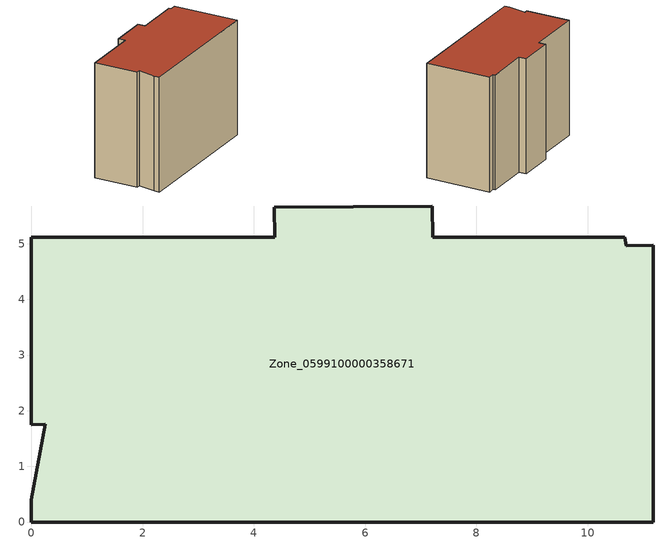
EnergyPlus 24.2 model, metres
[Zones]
Zone_0599100000358671
 floor ground (C_G): 11.18,0 0,0 0,0.4 0.25,1.76 0,1.75 0,5.12 4.38,5.12 4.37,5.66 7.21,5.68 7.22,5.12 10.67,5.12 10.69,4.96 11.18,4.97 z0
 wall outside (C_F): 0,0 11.18,0 11.18,4.97 10.69,4.96 10.67,5.12 7.22,5.12 7.21,5.68 4.37,5.66 4.38,5.12 0,5.12 0,1.75 0.25,1.76 0,0.4 0,0 z0:8.73
 roof outside (C_R): 0.25,1.76 0,0.4 0,0 11.18,0 11.18,4.97 10.69,4.96 10.67,5.12 7.22,5.12 7.21,5.68 4.37,5.66 4.38,5.12 0,5.12 0,1.75 z8.73
[BUILDING]
Pand.0599100000358671: North Axis=0; Terrain=City; Loads Convergence Tolerance Value=0.04; Temperature Convergence Tolerance Value=0.4; Solar Distribution=FullExterior; Maximum Number of Warmup Days=25; Minimum Number of Warmup Days=1
[Site:Location]
Rotterdam.The.Hague.AP_ZH_NLD Design_Conditions: Latitude=51.96; Longitude=4.45; Time Zone=1; Elevation=-4.5
[SITE:GROUNDTEMPERATURE:BUILDINGSURFACE]
18, 18, 18, 18, 18, 18, 18, 18, 18, 18, 18, 18
[MATERIAL] Thermal Absorptance=0.9; Solar Absorptance=0.7; Visible Absorptance=0.7
Name | Roughness | Thickness | Conductivity | Density | Specific Heat
G.TC.1992-2005 | MediumSmooth | 0.15 | 0.06 | 540 | 1210
F.TC.1992-2005 | Rough | 0.3 | 0.12 | 1920 | 840
R.TC.1992-2005 | MediumRough | 0.2 | 0.08 | 1500 | 1000
[CONSTRUCTION]
C_G: G.TC.1992-2005
C_F: F.TC.1992-2005
C_R: R.TC.1992-2005
[ZONE]
Zone_0599100000358671: Type=1; Multiplier=1; Ceiling Height=Autocalculate; Volume=Autocalculate; Floor Area=autocalculate; Part of Total Floor Area=Yes
[ZONEINFILTRATION:DESIGNFLOWRATE]
Infil_Zone_0599100000358671: Zone or ZoneList or Space or SpaceList=Zone_0599100000358671; Schedule=AlwaysOn; Design Flow Rate Calculation Method=Flow/Area; Flow Rate per Floor Area=0.0015; Constant Term Coefficient=1; Temperature Term Coefficient=0; Velocity Term Coefficient=0; Velocity Squared Term Coefficient=0
[HVACTEMPLATE:ZONE:IDEALLOADSAIRSYSTEM]
Zone_0599100000358671: Maximum Heating Supply Air Temperature=50; Minimum Cooling Supply Air Temperature=13; Maximum Heating Supply Air Humidity Ratio=0.0156; Minimum Cooling Supply Air Humidity Ratio=0.0077; Heating Limit=NoLimit; Cooling Limit=NoLimit; Dehumidification Control Type=ConstantSensibleHeatRatio; Cooling Sensible Heat Ratio=0.7; Dehumidification Setpoint=60; Humidification Control Type=None; Humidification Setpoint=30; Outdoor Air Method=None; Outdoor Air Flow Rate per Person=0.00944; Outdoor Air Flow Rate per Zone Floor Area=0; Outdoor Air Flow Rate per Zone=0; Demand Controlled Ventilation Type=None; Outdoor Air Economizer Type=NoEconomizer; Heat Recovery Type=None; Sensible Heat Recovery Effectiveness=0.7; Latent Heat Recovery Effectiveness=0.65
[ZONECONTROL:THERMOSTAT]
ThermostatControl_Zone_0599100000358671: Zone or ZoneList=Zone_0599100000358671; Control Type Schedule=DualSetpointControlType; Control 1=Thermostat_Zone_0599100000358671; Temperature Difference Between Cutout And Setpoint=0
[THERMOSTATSETPOINT:DUALSETPOINT]
Thermostat_Zone_0599100000358671: Heating Setpoint Temperature Schedule=HeatingSetpoint_Zone_0599100000358671; Cooling Setpoint Temperature Schedule=CoolingSetpoint_Zone_0599100000358671
[SCHEDULE:COMPACT]
HeatingSetpoint_Zone_0599100000358671: Through: 12/31, For: AllDays, Until: 24:00, 21
CoolingSetpoint_Zone_0599100000358671: Through: 12/31, For: AllDays, Until: 24:00, 24
DualSetpointControlType: Through: 12/31, For: AllDays, Until: 24:00, 4
AlwaysOn: Through: 12/31, For: AllDays, Until: 24:00, 1
